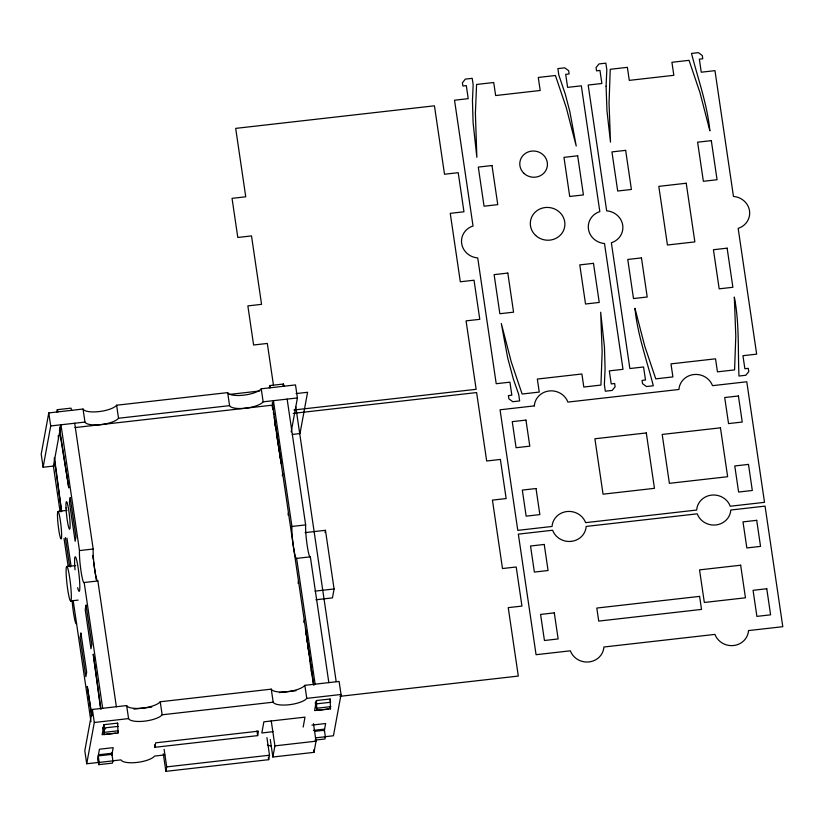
<?xml version="1.0" encoding="UTF-8"?>
<svg xmlns="http://www.w3.org/2000/svg" width="824" height="824" viewBox="0 0 824 824"><rect width="100%" height="100%" fill="white"/><g stroke="black" fill="none" stroke-linecap="round" stroke-linejoin="round"><path stroke-width="1.24" d="M291.191 431.889L297.423 397.941L295.507 384.911L261.239 388.804A17.335 5.397 -8.4 0 1 243.626 395.17A17.335 5.397 -8.4 0 1 227.661 392.615L116.617 405.223A17.335 5.397 -8.4 0 1 99.014 411.588A17.335 5.397 -8.4 0 1 83.039 409.034L48.771 412.927L41.2 454.199L43.116 467.239L54.333 465.962M43.116 467.239L50.697 425.957L48.771 412.927M56.866 411.928L57.278 409.703L70.988 408.148L71.667 410.29M70.442 566.912L70.854 564.677L66.95 538.185M324.738 736.749L333.452 735.76L341.033 694.477L339.117 681.448L304.849 685.341A17.335 5.397 -8.4 0 1 287.236 691.707A17.335 5.397 -8.4 0 1 271.271 689.152L160.227 701.76A17.335 5.397 -8.4 0 1 142.624 708.125A17.335 5.397 -8.4 0 1 126.649 705.571L92.381 709.454L84.81 750.736L86.726 763.766L97.943 762.499M86.726 763.766L94.307 722.494L92.381 709.454M103.35 728.025L104.308 734.534L118.017 732.979L117.678 723.122L103.968 724.677L102.125 734.709L115.834 733.154M98.787 764.662L99.189 762.427L98.231 755.907L111.94 754.351L112.898 760.871L112.497 763.096L98.787 764.662L97.623 759.254L99.467 749.212L113.176 747.656L111.734 755.464M104.308 734.534L103.968 724.677M117.472 724.234L117.678 723.122M154.84 747.296L155.664 742.836L258.468 731.166L257.644 735.626L154.84 747.296L154.5 744.927M266.924 737.665L269.51 755.217L268.686 759.676L165.882 771.346L166.706 766.886L164.12 749.335M269.335 387.816L269.736 385.581L283.446 384.025L284.136 386.168M272.311 406.809L273.434 400.67L291.933 526.454A17.335 1.73 83.5 0 0 293.457 546.879A17.335 1.73 83.5 0 0 296.63 558.384L315.128 684.167M283.034 386.25L283.446 384.025M282.272 475.798L282.683 473.563M288.019 514.897L288.431 512.662M298.082 583.33L298.494 581.095M313.46 723.647L316.035 741.188L313.985 752.353L272.868 757.019L274.917 745.864L271.23 720.794M303.84 622.429L304.241 620.204M325.047 532.541L325.459 530.306L305.148 532.613M303.181 727.056L304.993 717.138L263.876 721.814L261.826 732.969L273.043 731.691M325.459 530.306L334.081 588.964L332.443 597.884L315.942 599.759M315.602 702.213L316.776 710.412L330.486 708.856L330.136 698.999L316.426 700.554L314.583 710.587L328.292 709.031M316.776 710.412L316.426 700.554M324.203 731.351L325.635 723.534L311.925 725.089M329.93 700.112L330.136 698.999M314.438 731.362L324.409 730.229L325.367 736.749L324.955 738.984L314.984 740.106M229.36 394.428L259.756 390.978M296.074 393.584L307.579 392.276L299.998 433.558L292.324 434.423M50.697 425.957L84.965 422.063A17.335 5.397 -8.4 0 0 100.93 424.628A17.335 5.397 -8.4 0 0 118.532 418.252L229.577 405.645A17.335 5.397 -8.4 0 0 245.552 408.199A17.335 5.397 -8.4 0 0 263.155 401.834L297.423 397.941M75.005 427.563L272.62 405.13M293.941 409.992L476.138 389.309L466.075 320.876L479.784 319.321L474.027 280.222L460.317 281.777L450.254 213.344L463.964 211.789L458.216 172.68L444.507 174.245L434.444 105.812L235.685 128.379L245.748 196.802L232.049 198.357L237.796 237.467L251.505 235.911L261.568 304.344L247.859 305.9L253.607 344.998L267.316 343.443L273.465 385.261M293.179 413.391L476.612 392.564L486.675 460.997L500.384 459.442L506.142 498.551L492.433 500.106L502.496 568.539L516.205 566.984L521.952 606.083L508.243 607.638L518.306 676.071L339.982 696.321M58.061 511.385L66.95 510.375M102.67 708.29L84.172 582.506A17.335 1.73 83.5 0 1 80.999 571.001A17.335 1.73 83.5 0 1 79.475 550.576L93.174 549.021L74.675 423.237M291.933 526.454L305.642 524.898L287.143 399.115M66.868 566.562L75.746 565.552M84.172 582.506L97.871 580.951L116.369 706.735M296.63 558.384L310.339 556.828L328.838 682.612M70.565 600.964A17.335 1.73 83.5 0 0 69.381 575.863A17.335 1.73 83.5 0 0 66.198 574.452A17.335 1.73 83.5 0 0 70.565 600.964L78.187 600.099M315.046 591.127L334.081 588.964M133.89 709.114L151.76 707.085M279.377 692.603L295.971 690.718M94.307 722.494L128.575 718.6A17.335 5.397 -8.4 0 0 144.54 721.154A17.335 5.397 -8.4 0 0 162.143 714.789L273.187 702.182A17.335 5.397 -8.4 0 0 289.162 704.736A17.335 5.397 -8.4 0 0 306.765 698.371L341.033 694.477M104.452 727.932L118.151 726.377M316.91 703.809L330.62 702.254M105.637 728.849L103.155 729.137L102.897 727.139M104.72 732.309L118.429 730.754M317.188 708.187L330.887 706.631M98.437 754.794L112.146 753.239L112.023 752.518M313.398 730.394L324.604 729.116M112.528 760.84L120.994 759.883A17.335 5.397 -8.4 0 0 136.959 762.437A17.335 5.397 -8.4 0 0 154.572 756.072L164.779 754.908M99.189 762.427L112.898 760.871M315.396 737.882L325.367 736.749M274.917 745.864L316.035 741.188M166.706 766.886L269.51 755.217M269.736 385.581L270.427 387.723M57.278 409.703L57.958 411.846M111.94 754.351L111.693 752.909M59.452 430.221L68.783 487.911L59.647 429.149M272.363 406.52L272.857 409.538M274.773 423.258L275.319 426.595M273.372 412.639L273.712 414.75M274.062 416.892L280.634 459.648M276.442 433.486L277.008 437.039M277.204 438.244L277.976 443.106M91.866 715.397L87.282 686.454L91.742 716.077M278.182 444.332L281.242 463.788M295.785 406.871L336.141 681.314M330.167 706.683L330.486 708.856M272.27 402.761L313.831 685.372M261.239 388.804L263.155 401.834M304.849 685.341L306.765 698.371M313.614 749.84L313.985 752.353M227.661 392.615L229.577 405.645M271.271 689.152L273.187 702.182M270.282 739.468L272.868 757.019M268.315 757.174L268.686 759.676M256.954 730.888L257.644 735.626M116.617 405.223L118.532 418.252M160.227 701.76L162.143 714.789M163.307 753.806L165.882 771.346M83.039 409.034L84.965 422.063M126.649 705.571L128.575 718.6M92.659 555.51L93.215 559.311M93.586 561.844L96.202 579.581M117.698 730.806L118.017 732.979M79.475 550.576L60.976 424.793L53.395 466.065L60.121 511.807M59.802 426.884L60.152 429.252M58.164 435.803L58.514 438.172M65.395 537.609L69.659 566.613M64.045 538.494L68.155 566.438M73.161 600.449L90.98 721.618M61.326 509.84L54.25 458.556M311.75 672.693L305.683 629.979L308.516 650.661M61.656 511.694L54.456 457.474M312.543 678.605L311.905 673.888M308.65 651.65L309.062 654.627M312.708 679.779L313.161 683.24M310.267 663.639L310.607 666.173M309.587 658.531L309.968 661.414M311.101 669.902L311.421 672.353M100.971 709.402L93.225 654.101L100.507 708.249M315.293 702.481L315.613 705.014M271.137 746.019A17.335 5.397 -8.4 0 1 267.409 744.989M310.339 556.828A17.335 1.73 83.5 0 1 307.167 545.323A17.335 1.73 83.5 0 1 305.642 524.898M76.591 623.778A17.335 1.73 83.5 0 1 72.151 600.923M97.871 580.951A17.335 1.73 83.5 0 1 94.709 569.446A17.335 1.73 83.5 0 1 93.174 549.021M75.035 569.806A17.335 1.73 83.5 0 1 76.076 558.106A17.335 1.73 83.5 0 1 79.691 582.681A17.335 1.73 83.5 0 1 77.662 587.646M571.145 541.389A17.335 16.377 10.4 0 1 552.605 530.244L518.337 534.137L536.074 654.699L570.342 650.816A17.335 16.377 10.4 0 0 589.047 661.94A17.335 16.377 10.4 0 0 603.91 647.005L714.954 634.398A17.335 16.377 10.4 0 0 733.659 645.522A17.335 16.377 10.4 0 0 748.532 630.576L782.8 626.693L765.063 506.121L730.806 510.015A17.335 16.377 10.4 0 1 715.932 524.95A17.335 16.377 10.4 0 1 697.228 513.826L586.183 526.433A17.335 16.377 10.4 0 1 571.31 541.368M475.397 113.218L476.859 157.312L473.089 122.591L472.451 100.662L473.172 84.851L472.214 78.332L465.354 79.104L462.408 82.76L462.892 86.015L466.312 85.624L468.228 98.664L454.529 100.219L473.028 226.003A17.335 16.377 10.4 0 0 461.667 243.523A17.335 16.377 10.4 0 0 477.724 257.933L496.213 383.716L509.922 382.161L511.838 395.201L508.418 395.582L508.892 398.847L512.796 401.71L519.656 400.938L518.698 394.418L513.424 379.277L507.697 357.925L501.301 323.502L511.333 362.127L522.128 394.026L539.256 392.08L537.341 379.05L581.888 373.993L583.804 387.023L600.943 385.076L602.148 351.817L600.675 312.224L604.445 346.945L605.084 368.874L604.363 384.695L605.321 391.204L612.181 390.432L615.126 386.786L614.642 383.521L611.223 383.912L609.307 370.882L623.006 369.327L604.507 243.533A17.335 16.377 10.4 0 1 588.46 229.124A17.335 16.377 10.4 0 1 599.821 211.603L581.322 85.82L567.612 87.375L565.697 74.345L569.116 73.954L568.642 70.699L564.739 67.825L557.879 68.608L558.837 75.118L565.336 94.317L569.837 111.611L576.234 146.033L566.201 107.419L555.417 75.509L538.278 77.456L540.194 90.486L495.646 95.543L493.731 82.513L476.591 84.46L475.397 113.218M606.083 86.252L606.958 110.674L610.502 142.14L609.039 103.113L610.244 69.288L627.373 67.341L629.289 80.371L673.836 75.314L671.921 62.284L689.06 60.337L700.009 92.782L709.876 130.862C707.27 104.267 697.99 79.011 691.521 53.426L698.381 52.654L702.285 55.517L702.769 58.782L699.339 59.174L701.255 72.203L714.964 70.648L733.463 196.431A17.335 16.377 10.4 0 1 749.521 210.841A17.335 16.377 10.4 0 1 738.16 228.361L756.659 354.145L742.949 355.7L744.865 368.74L748.295 368.349L748.769 371.614L745.823 375.26L738.974 376.032C737.82 349.829 739.468 323.121 734.318 297.052L735.791 336.079L734.586 369.904L717.447 371.851L715.531 358.821L670.983 363.878L672.899 376.908L655.77 378.855L644.821 346.41L634.944 308.331C637.56 334.925 646.84 360.181 653.298 385.766L646.449 386.538L642.545 383.675L642.061 380.41L645.491 380.019L643.575 366.989L629.866 368.544L611.367 242.761A17.335 16.377 10.4 0 0 622.728 225.24A17.335 16.377 10.4 0 0 606.67 210.831L588.171 85.047L601.88 83.492L599.965 70.452L596.535 70.843L596.051 67.578L599.007 63.932L605.856 63.16L606.814 69.669L606.083 86.252M70.215 497.686L69.401 502.146L75.149 541.255L75.973 536.784L70.215 497.686M80.917 633.11L80.093 637.57L85.85 676.679L86.664 672.209L80.917 633.11M86.036 605.218L85.212 609.678L90.959 648.787L91.783 644.327L86.036 605.218M492 165.531L478.301 167.087L484.048 206.196L497.758 204.64L492 165.531M577.676 155.808L563.966 157.363L569.714 196.472L583.423 194.917L577.676 155.808M625.653 150.359L611.944 151.915L617.691 191.024L631.4 189.469L625.653 150.359M711.318 140.636L697.609 142.192L703.366 181.29L717.065 179.735L711.318 140.636M686.227 183.237L658.809 186.358L667.44 245.006L694.859 241.895L686.227 183.237M507.821 273.074L494.112 274.629L499.859 313.728L513.568 312.172L507.821 273.074M593.486 263.34L579.777 264.895L585.534 304.005L599.244 302.449L593.486 263.34M641.463 257.902L627.754 259.457L633.501 298.556L647.211 297.001L641.463 257.902M727.129 248.168L713.429 249.724L719.177 288.833L732.886 287.277L727.129 248.168M534.323 405.892L500.055 409.786L517.781 530.357L552.049 526.464A17.335 16.377 10.4 0 1 566.922 511.529A17.335 16.377 10.4 0 1 585.627 522.653L696.671 510.046A17.335 16.377 10.4 0 1 711.545 495.111A17.335 16.377 10.4 0 1 730.249 506.235L764.518 502.341L746.781 381.769L712.513 385.663A17.335 16.377 10.4 0 0 693.808 374.539A17.335 16.377 10.4 0 0 678.935 389.474L567.891 402.081A17.335 16.377 10.4 0 0 549.186 390.957A17.335 16.377 10.4 0 0 534.323 405.892M525.959 420.096L512.25 421.651L516.082 447.72L529.791 446.165L525.959 420.096M738.417 395.973L724.708 397.529L728.54 423.598L742.249 422.043L738.417 395.973M646.304 432.94L594.897 438.77L603.044 494.173L654.452 488.333L646.304 432.94M720.454 427.831L662.197 434.444L669.387 483.327L727.644 476.715L720.454 427.831M536.022 488.529L522.313 490.084L526.145 516.154L539.854 514.598L536.022 488.529M748.48 464.406L734.771 465.962L738.613 492.031L752.312 490.476L748.48 464.406M544.242 544.448L530.532 546.003L534.374 572.072L548.073 570.517L544.242 544.448M756.71 520.325L743.001 521.88L746.832 547.95L760.542 546.394L756.71 520.325M740.663 565.212L699.535 569.878L704.335 602.468L745.452 597.802L740.663 565.212M554.305 612.871L540.596 614.436L544.437 640.505L558.136 638.94L554.305 612.871M699.607 596.38L596.803 608.05L598.718 621.09L701.523 609.41L699.607 596.38M766.773 588.758L753.064 590.314L756.896 616.383L770.605 614.828L766.773 588.758M57.536 517.709A13.864 1.391 83.5 0 0 61.028 538.906A13.864 1.391 83.5 0 0 60.07 518.832A13.864 1.391 83.5 0 0 57.536 517.709M66.023 508.006A13.864 1.391 83.5 0 0 69.515 529.204A13.864 1.391 83.5 0 0 68.567 509.129A13.864 1.391 83.5 0 0 66.023 508.006M524.054 173.442A13.864 13.102 10.4 0 0 547.054 167.478A13.864 13.102 10.4 0 0 529.708 151.462A13.864 13.102 10.4 0 0 524.054 173.442M535.672 235.468A17.335 16.377 10.4 0 0 564.419 228.011A17.335 16.377 10.4 0 0 542.738 207.988A17.335 16.377 10.4 0 0 535.672 235.468"/></g></svg>
